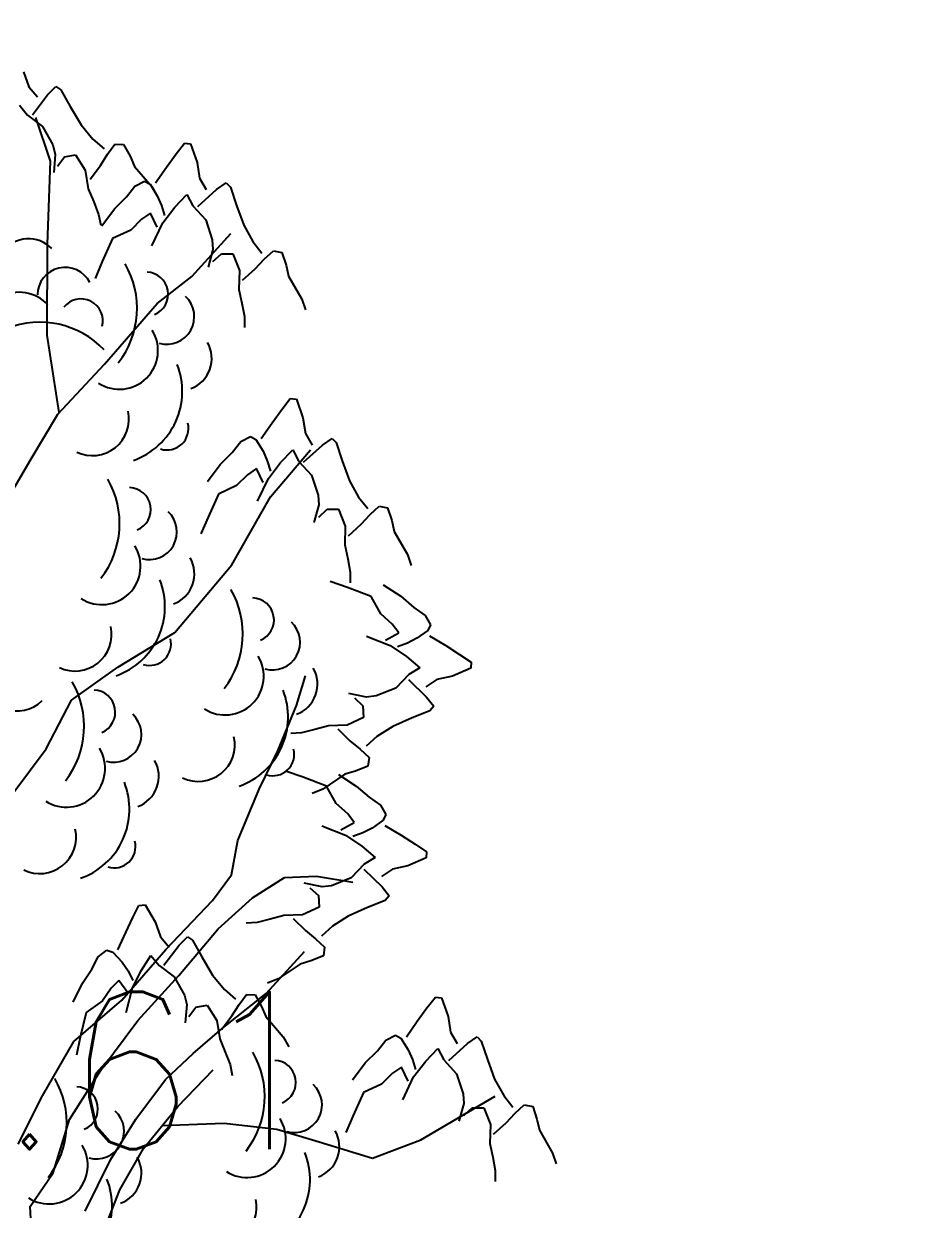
# Model space of a CAD drawing. Header units: millimetres. Extents: x 524954 to 526204, y 9523489 to 9524010.
# Drawn here: x 526113.32 to 526118.97, y 9523801.15 to 9523808.69 of the extents above; entities that cross this region are included whole.
import ezdxf
from ezdxf import colors
from ezdxf.entities.mleader import LeaderData, LeaderLine
from ezdxf.math import Vec2, Vec3

# ---------------------------------------------------------------- set-up
doc = ezdxf.new("R2010")
doc.units = ezdxf.units.MM
doc.header["$PDMODE"] = 32
doc.header["$PDSIZE"] = 0.5
doc.linetypes.add('ACAD_ISO12W100', pattern=[21, 12, -3, 0, -3, 0, -3])
for name, color, linetype in [('Arbre', 34, 'ACAD_ISO12W100'), ('ETQ PAIR', 7, 'Continuous'), ('TopoAlt', 3, 'Continuous'), ('TOPOJIS', 7, 'Continuous')]:
    doc.layers.add(name, color=color, linetype=linetype)
doc.styles.add('Simplex 1.0', font='Simplex.shx', dxfattribs={"width": 0.99, "height": 1})
doc.styles.get("Standard").update_dxf_attribs({"font": 'arial.ttf'})

# ---------------------------------------------------------------- blocks, each defined once
blk = doc.blocks.new('TCPOINT M')
at = {"color": 0}
blk.add_point((0, 0), dxfattribs=at)
at = {"layer": 'TopoAlt', "style": 'Simplex 1.0', "width": 0.99}
blk.add_attdef('ALT', (0.15, 0.15), '', height=1, dxfattribs=at)
blk = doc.blocks.new('v088')
at = {"color": 3, "linetype": 'Continuous'}
for p, q in [((0.1184, 12.2906), (0.1522, 12.1952)), ((0.1522, 12.1952), (0.2074, 12.1313)), ((0.2717, 12.1435), (0.3242, 12.1966)), ((0.3242, 12.1966), (0.3557, 12.1751)), ((0.3557, 12.1751), (0.415, 12.0689)), ((0.0922, 12.0781), (0.1437, 12.0135)), ((0.1746, 12.0155), (0.2717, 12.1435)), ((0.415, 12.0689), (0.4841, 11.9528)), ((0.1437, 12.0135), (0.2395, 11.9416)), ((0.2395, 11.9416), (0.3048, 11.8248)), ((0.4841, 11.9528), (0.5601, 11.8616)), ((0.5601, 11.8616), (0.6304, 11.8005)), ((0.3048, 11.8248), (0.32, 11.7651)), ((0.6527, 11.7656), (0.6994, 11.8293)), ((0.6994, 11.8293), (0.7544, 11.828)), ((0.7544, 11.828), (0.796, 11.7537)), ((1.027, 11.683), (1.0886, 11.7676)), ((1.0886, 11.7676), (1.1424, 11.8368)), ((1.1424, 11.8368), (1.1809, 11.833)), ((1.1809, 11.833), (1.2232, 11.7138)), ((0.32, 11.7651), (0.3106, 11.6498)), ((0.3344, 11.6895), (0.378, 11.7487)), ((0.378, 11.7487), (0.4498, 11.7623)), ((0.4498, 11.7623), (0.5114, 11.6644)), ((0.5418, 11.6075), (0.6075, 11.6944)), ((0.6075, 11.6944), (0.6527, 11.7656)), ((0.796, 11.7537), (0.824, 11.6885)), ((1.2232, 11.7138), (1.2386, 11.6137)), ((0.5114, 11.6644), (0.5299, 11.5465)), ((0.824, 11.6885), (0.9344, 11.5607)), ((0.9578, 11.583), (1.027, 11.683)), ((0.5299, 11.5465), (0.5653, 11.4632)), ((0.7732, 11.4945), (0.827, 11.5637)), ((0.827, 11.5637), (0.8886, 11.5945)), ((0.8886, 11.5945), (0.9232, 11.5753)), ((0.9232, 11.5753), (0.9693, 11.5022)), ((0.9344, 11.5607), (0.97, 11.497)), ((1.2271, 11.433), (1.3463, 11.5407)), ((1.2386, 11.6137), (1.2809, 11.5407)), ((1.3463, 11.5407), (1.4079, 11.583)), ((1.4079, 11.583), (1.4348, 11.556)), ((1.4348, 11.556), (1.4733, 11.4406)), ((0.6962, 11.4176), (0.7732, 11.4945)), ((0.9693, 11.5022), (0.9963, 11.4406)), ((1.0809, 11.4291), (1.1578, 11.5099)), ((1.1578, 11.5099), (1.1963, 11.4368)), ((0.5653, 11.4632), (0.5962, 11.3829)), ((0.6155, 11.3099), (0.6962, 11.4176)), ((0.927, 11.3906), (0.8693, 11.3522)), ((0.9693, 11.3022), (0.927, 11.3906)), ((0.9963, 11.4406), (1.0155, 11.3753)), ((1.004, 11.3291), (1.0809, 11.4291)), ((1.1963, 11.4368), (1.2771, 11.3483)), ((1.4733, 11.4406), (1.5194, 11.3137)), ((0.5962, 11.3829), (0.6091, 11.3149)), ((0.8693, 11.3522), (0.8001, 11.2829)), ((0.9347, 11.1829), (1.004, 11.3291)), ((1.2771, 11.3483), (1.3194, 11.2214)), ((0.8001, 11.2829), (0.6847, 11.2291)), ((1.5194, 11.3137), (1.5771, 11.2099)), ((0.6847, 11.2291), (0.6193, 11.0829)), ((1.3194, 11.2214), (1.3232, 11.1598)), ((1.5771, 11.2099), (1.6348, 11.1368)), ((1.3232, 11.1598), (1.2925, 11.0483)), ((1.3232, 11.0829), (1.3771, 11.1329)), ((1.3771, 11.1329), (1.4502, 11.1329)), ((1.4502, 11.1329), (1.4925, 11.0252)), ((1.5925, 11.0368), (1.6502, 11.0983)), ((1.6502, 11.0983), (1.7079, 11.1522)), ((1.7079, 11.1522), (1.7617, 11.1406)), ((1.7617, 11.1406), (1.7887, 11.0598)), ((0.6193, 11.0829), (0.5731, 10.9752)), ((1.4925, 11.0252), (1.4886, 10.906)), ((1.5117, 10.9637), (1.5925, 11.0368)), ((1.7887, 11.0598), (1.8041, 10.9906)), ((1.8041, 10.9906), (1.8887, 10.8444)), ((1.4886, 10.906), (1.5079, 10.8175)), ((1.5079, 10.8175), (1.5233, 10.7329)), ((1.8887, 10.8444), (1.9118, 10.7752)), ((1.5233, 10.7329), (1.5233, 10.6636)), ((1.7617, 10.1424), (1.8156, 10.2117)), ((1.8156, 10.2117), (1.8541, 10.2078)), ((1.8541, 10.2078), (1.8964, 10.0886)), ((1.7002, 10.0578), (1.7617, 10.1424)), ((1.631, 9.9578), (1.7002, 10.0578)), ((1.8964, 10.0886), (1.9118, 9.9886)), ((1.5002, 9.9386), (1.5617, 9.9693)), ((1.5617, 9.9693), (1.5963, 9.9501)), ((1.9118, 9.9886), (1.9541, 9.9155)), ((2.0195, 9.9155), (2.081, 9.9578)), ((2.081, 9.9578), (2.1079, 9.9309)), ((1.4463, 9.8693), (1.5002, 9.9386)), ((1.5963, 9.9501), (1.6425, 9.877)), ((1.7541, 9.8039), (1.831, 9.8847)), ((1.831, 9.8847), (1.8695, 9.8116)), ((1.9002, 9.8078), (2.0195, 9.9155)), ((2.1079, 9.9309), (2.1464, 9.8155)), ((1.3694, 9.7924), (1.4463, 9.8693)), ((1.6425, 9.877), (1.6694, 9.8155)), ((1.6694, 9.8155), (1.6887, 9.7501)), ((1.8695, 9.8116), (1.9502, 9.7232)), ((2.1464, 9.8155), (2.1926, 9.6885)), ((1.2886, 9.6847), (1.3694, 9.7924)), ((1.6002, 9.7655), (1.5425, 9.727)), ((1.6425, 9.677), (1.6002, 9.7655)), ((1.6771, 9.7039), (1.7541, 9.8039)), ((1.4733, 9.6578), (1.3579, 9.6039)), ((1.5425, 9.727), (1.4733, 9.6578)), ((1.6079, 9.5578), (1.6771, 9.7039)), ((1.9502, 9.7232), (1.9925, 9.5962)), ((2.1926, 9.6885), (2.2503, 9.5847)), ((1.3579, 9.6039), (1.2925, 9.4577)), ((1.9925, 9.5962), (1.9964, 9.5347)), ((2.2503, 9.5847), (2.308, 9.5116)), ((1.9964, 9.5347), (1.9656, 9.4231)), ((1.9964, 9.4577), (2.0502, 9.5077)), ((2.0502, 9.5077), (2.1233, 9.5077)), ((2.1233, 9.5077), (2.1656, 9.4)), ((2.3233, 9.4731), (2.381, 9.527)), ((2.381, 9.527), (2.4349, 9.5154)), ((2.4349, 9.5154), (2.4618, 9.4347)), ((1.2925, 9.4577), (1.2463, 9.35)), ((2.2657, 9.4116), (2.3233, 9.4731)), ((2.4618, 9.4347), (2.4772, 9.3654)), ((2.1656, 9.4), (2.1618, 9.2808)), ((2.1849, 9.3385), (2.2657, 9.4116)), ((2.4772, 9.3654), (2.5618, 9.2193)), ((2.1618, 9.2808), (2.181, 9.1923)), ((2.5618, 9.2193), (2.5849, 9.15)), ((2.181, 9.1923), (2.1964, 9.1077)), ((2.1964, 9.1077), (2.1964, 9.0385)), ((2.1801, 9.009), (2.0697, 9.0483)), ((2.3301, 8.953), (2.1801, 9.009)), ((2.4064, 9.0272), (2.519, 8.9533)), ((2.3912, 8.8412), (2.3301, 8.953)), ((2.519, 8.9533), (2.6006, 8.8814)), ((2.4646, 8.7765), (2.3912, 8.8412)), ((2.6006, 8.8814), (2.6731, 8.832)), ((2.6731, 8.832), (2.7077, 8.7725)), ((2.5067, 8.7213), (2.4646, 8.7765)), ((2.7077, 8.7725), (2.6907, 8.7368)), ((2.2998, 8.7005), (2.4501, 8.6406)), ((2.421, 8.6735), (2.5067, 8.7213)), ((2.6207, 8.6861), (2.5609, 8.6554)), ((2.6907, 8.7368), (2.6207, 8.6861)), ((2.7005, 8.7027), (2.8047, 8.6399)), ((2.4501, 8.6406), (2.5548, 8.5702)), ((2.5609, 8.6554), (2.4969, 8.632)), ((2.8047, 8.6399), (2.8931, 8.5838)), ((2.5548, 8.5702), (2.6402, 8.4985)), ((2.8931, 8.5838), (2.9656, 8.5345)), ((2.9656, 8.5345), (2.9641, 8.4958)), ((2.5697, 8.4555), (2.4865, 8.3693)), ((2.6402, 8.4985), (2.5697, 8.4555)), ((2.9641, 8.4958), (2.8478, 8.4461)), ((2.5678, 8.4245), (2.6828, 8.3123)), ((2.749, 8.4244), (2.6787, 8.3776)), ((2.8478, 8.4461), (2.749, 8.4244)), ((2.3013, 8.3113), (2.188, 8.335)), ((2.2245, 8.3065), (2.2778, 8.2559)), ((2.3625, 8.3191), (2.3013, 8.3113)), ((2.4865, 8.3693), (2.3625, 8.3191)), ((2.6828, 8.3123), (2.7289, 8.2536)), ((2.2778, 8.2559), (2.2824, 8.183)), ((2.7037, 8.225), (2.591, 8.1793)), ((2.7289, 8.2536), (2.7037, 8.225)), ((2.2824, 8.183), (2.1776, 8.1339)), ((2.591, 8.1793), (2.4672, 8.1253)), ((1.8878, 8.0848), (1.8187, 8.0804)), ((1.9713, 8.1055), (1.8878, 8.0848)), ((2.0584, 8.1303), (1.9713, 8.1055)), ((2.1776, 8.1339), (2.0584, 8.1303)), ((2.1174, 8.1109), (2.1954, 8.0349)), ((2.4672, 8.1253), (2.3672, 8.0611)), ((2.1954, 8.0349), (2.2605, 7.9811)), ((2.3672, 8.0611), (2.2979, 7.9989)), ((2.2605, 7.9811), (2.3179, 7.927)), ((2.3179, 7.927), (2.3098, 7.8725)), ((2.3098, 7.8725), (2.2308, 7.8405)), ((1.8965, 7.8022), (1.7861, 7.8414)), ((2.0465, 7.7461), (1.8965, 7.8022)), ((2.1627, 7.8208), (2.0222, 7.7271)), ((2.1227, 7.8203), (2.2353, 7.7465)), ((2.2308, 7.8405), (2.1627, 7.8208)), ((2.0222, 7.7271), (1.9545, 7.6997)), ((2.1075, 7.6343), (2.0465, 7.7461)), ((2.2353, 7.7465), (2.3169, 7.6746)), ((2.1809, 7.5696), (2.1075, 7.6343)), ((2.3169, 7.6746), (2.3894, 7.6252)), ((2.3894, 7.6252), (2.424, 7.5657)), ((2.223, 7.5144), (2.1809, 7.5696)), ((2.424, 7.5657), (2.407, 7.5299)), ((2.0162, 7.4937), (2.1664, 7.4338)), ((2.1373, 7.4666), (2.223, 7.5144)), ((2.337, 7.4793), (2.2772, 7.4485)), ((2.407, 7.5299), (2.337, 7.4793)), ((2.4169, 7.4959), (2.521, 7.4331)), ((2.1664, 7.4338), (2.2711, 7.3633)), ((2.2772, 7.4485), (2.2132, 7.4252)), ((2.521, 7.4331), (2.6094, 7.377)), ((2.2711, 7.3633), (2.3565, 7.2916)), ((2.6094, 7.377), (2.6819, 7.3276)), ((2.6819, 7.3276), (2.6805, 7.289)), ((2.286, 7.2486), (2.2028, 7.1624)), ((2.3565, 7.2916), (2.286, 7.2486)), ((2.6805, 7.289), (2.5641, 7.2392)), ((2.2841, 7.2177), (2.3991, 7.1055)), ((2.4653, 7.2176), (2.395, 7.1707)), ((2.5641, 7.2392), (2.4653, 7.2176)), ((2.0176, 7.1045), (1.9044, 7.1282)), ((1.9408, 7.0996), (1.9941, 7.049)), ((2.0788, 7.1122), (2.0176, 7.1045)), ((2.2028, 7.1624), (2.0788, 7.1122)), ((2.3991, 7.1055), (2.4452, 7.0467)), ((1.9941, 7.049), (1.9988, 6.9761)), ((2.4201, 7.0181), (2.3073, 6.9725)), ((2.4452, 7.0467), (2.4201, 7.0181)), ((0.8128, 6.9092), (0.8527, 6.9872)), ((0.8527, 6.9872), (0.8913, 6.9906)), ((0.8913, 6.9906), (0.9551, 6.8814)), ((1.9988, 6.9761), (1.8939, 6.9271)), ((2.3073, 6.9725), (2.1835, 6.9184)), ((0.7681, 6.8145), (0.8128, 6.9092)), ((0.9551, 6.8814), (0.9888, 6.786)), ((1.6041, 6.8779), (1.535, 6.8736)), ((1.6876, 6.8986), (1.6041, 6.8779)), ((1.7747, 6.9234), (1.6876, 6.8986)), ((1.8939, 6.9271), (1.7747, 6.9234)), ((1.8337, 6.904), (1.9118, 6.828)), ((2.1835, 6.9184), (2.0835, 6.8543)), ((0.7187, 6.7034), (0.7681, 6.8145)), ((1.9118, 6.828), (1.9768, 6.7743)), ((2.0835, 6.8543), (2.0142, 6.7921)), ((0.9888, 6.786), (1.0441, 6.7221)), ((1.0112, 6.6062), (1.1083, 6.7343)), ((1.1083, 6.7343), (1.1609, 6.7873)), ((1.1609, 6.7873), (1.1923, 6.7659)), ((1.1923, 6.7659), (1.2517, 6.6597)), ((1.9768, 6.7743), (2.0342, 6.7201)), ((2.0342, 6.7201), (2.0261, 6.6656)), ((0.5538, 6.582), (0.5938, 6.6601)), ((0.5938, 6.6601), (0.6485, 6.7018)), ((0.6485, 6.7018), (0.6861, 6.6893)), ((0.6861, 6.6893), (0.7451, 6.6262)), ((0.8684, 6.5752), (0.9289, 6.6689)), ((0.9289, 6.6689), (0.9803, 6.6043)), ((1.2517, 6.6597), (1.3207, 6.5436)), ((2.0261, 6.6656), (1.9472, 6.6337)), ((0.4926, 6.4921), (0.5538, 6.582)), ((0.7451, 6.6262), (0.7831, 6.5707)), ((0.7831, 6.5707), (0.8142, 6.5101)), ((0.8114, 6.4626), (0.8684, 6.5752)), ((0.9803, 6.6043), (1.0762, 6.5324)), ((1.879, 6.6139), (1.7385, 6.5203)), ((1.9472, 6.6337), (1.879, 6.6139)), ((0.4333, 6.3712), (0.4926, 6.4921)), ((0.7244, 6.5087), (0.6749, 6.4601)), ((0.7824, 6.4297), (0.7244, 6.5087)), ((1.0762, 6.5324), (1.1414, 6.4156)), ((1.3207, 6.5436), (1.3968, 6.4523)), ((1.7385, 6.5203), (1.6708, 6.4929)), ((0.6749, 6.4601), (0.6198, 6.3792)), ((0.7707, 6.306), (0.8114, 6.4626)), ((1.1414, 6.4156), (1.1567, 6.3559)), ((1.3968, 6.4523), (1.4671, 6.3913)), ((1.4894, 6.3564), (1.536, 6.4201)), ((1.536, 6.4201), (1.5911, 6.4188)), ((1.5911, 6.4188), (1.6326, 6.3444)), ((0.6198, 6.3792), (0.5164, 6.3047)), ((1.1567, 6.3559), (1.1472, 6.2405)), ((1.171, 6.2803), (1.2146, 6.3394)), ((1.2146, 6.3394), (1.2864, 6.3531)), ((1.2864, 6.3531), (1.3481, 6.2552)), ((1.4442, 6.2852), (1.4894, 6.3564)), ((1.6326, 6.3444), (1.6606, 6.2793)), ((2.6849, 6.3343), (2.7388, 6.4036)), ((2.7388, 6.4036), (2.7772, 6.3997)), ((2.7772, 6.3997), (2.8196, 6.2805)), ((0.5164, 6.3047), (0.4795, 6.1489)), ((1.3784, 6.1983), (1.4442, 6.2852)), ((1.6606, 6.2793), (1.771, 6.1515)), ((2.6234, 6.2497), (2.6849, 6.3343)), ((2.8196, 6.2805), (2.8349, 6.1805)), ((1.3481, 6.2552), (1.3665, 6.1373)), ((2.5541, 6.1497), (2.6234, 6.2497)), ((0.4795, 6.1489), (0.4542, 6.0345)), ((1.3665, 6.1373), (1.4019, 6.054)), ((1.771, 6.1515), (1.8066, 6.0878)), ((2.3695, 6.0612), (2.4234, 6.1305)), ((2.4234, 6.1305), (2.4849, 6.1612)), ((2.4849, 6.1612), (2.5195, 6.142)), ((2.5195, 6.142), (2.5657, 6.0689)), ((2.8349, 6.1805), (2.8773, 6.1074)), ((2.9427, 6.1074), (3.0042, 6.1497)), ((3.0042, 6.1497), (3.0311, 6.1228)), ((3.0311, 6.1228), (3.0696, 6.0074)), ((1.4019, 6.054), (1.4328, 5.9737)), ((2.2926, 5.9843), (2.3695, 6.0612)), ((2.5657, 6.0689), (2.5926, 6.0074)), ((2.6772, 5.9958), (2.7542, 6.0766)), ((2.7542, 6.0766), (2.7926, 6.0035)), ((2.8234, 5.9997), (2.9427, 6.1074)), ((1.4328, 5.9737), (1.4458, 5.9057)), ((2.2118, 5.8766), (2.2926, 5.9843)), ((2.5926, 6.0074), (2.6118, 5.942)), ((2.6003, 5.8958), (2.6772, 5.9958)), ((2.7926, 6.0035), (2.8734, 5.9151)), ((3.0696, 6.0074), (3.1158, 5.8804)), ((2.4657, 5.9189), (2.3964, 5.8497)), ((2.5234, 5.9574), (2.4657, 5.9189)), ((2.5657, 5.8689), (2.5234, 5.9574)), ((2.5311, 5.7497), (2.6003, 5.8958)), ((2.8734, 5.9151), (2.9157, 5.7881)), ((2.3964, 5.8497), (2.281, 5.7958)), ((3.1158, 5.8804), (3.1734, 5.7766)), ((2.281, 5.7958), (2.2156, 5.6496)), ((2.9157, 5.7881), (2.9196, 5.7266)), ((3.1734, 5.7766), (3.2311, 5.7035)), ((2.9196, 5.7266), (2.8888, 5.615)), ((2.9196, 5.6496), (2.9734, 5.6996)), ((2.9734, 5.6996), (3.0465, 5.6996)), ((3.0465, 5.6996), (3.0888, 5.5919)), ((3.1888, 5.6035), (3.2465, 5.665)), ((3.2465, 5.665), (3.3042, 5.7189)), ((3.3042, 5.7189), (3.3581, 5.7073)), ((3.3581, 5.7073), (3.385, 5.6266)), ((2.2156, 5.6496), (2.1695, 5.5419)), ((3.0888, 5.5919), (3.085, 5.4727)), ((3.1081, 5.5304), (3.1888, 5.6035)), ((3.385, 5.6266), (3.4004, 5.5573)), ((3.4004, 5.5573), (3.485, 5.4112)), ((3.085, 5.4727), (3.1042, 5.3842)), ((3.1042, 5.3842), (3.1196, 5.2996)), ((3.485, 5.4112), (3.5081, 5.3419)), ((3.1196, 5.2996), (3.1196, 5.2304))]:
    blk.add_line(p, q, dxfattribs=at)
at = {"linetype": 'Continuous'}
for p, q in [((0.2897, 11.7219), (0.1969, 11.9998)), ((0.2697, 11.1929), (0.2897, 11.7219)), ((1.1882, 10.9882), (1.4374, 11.2608)), ((0.2693, 10.6145), (0.2697, 11.1929)), ((0.9679, 10.8157), (1.1882, 10.9882)), ((0.6339, 10.4293), (0.9679, 10.8157)), ((0.3448, 10.1217), (0.2693, 10.6145)), ((0.3358, 10.1122), (0.6339, 10.4293)), ((0.1676, 9.8288), (0.3358, 10.1122)), ((1.6901, 9.587), (1.945, 9.8846)), ((-0.0246, 9.5014), (0.1676, 9.8288)), ((1.4442, 9.1527), (1.6901, 9.587)), ((1.08, 8.7222), (1.4442, 9.1527)), ((0.7177, 8.5032), (1.08, 8.7222)), ((0.4236, 8.2918), (0.7177, 8.5032)), ((1.8546, 8.2596), (1.9129, 8.4473)), ((0.2621, 7.9837), (0.4236, 8.2918)), ((1.7363, 7.971), (1.8546, 8.2596)), ((-0.0934, 7.5087), (0.2621, 7.9837)), ((1.617, 7.726), (1.7363, 7.971)), ((1.4808, 7.3998), (1.617, 7.726)), ((1.4418, 7.1813), (1.4808, 7.3998)), ((1.3209, 7.0171), (1.4418, 7.1813)), ((1.778, 7.1634), (1.983, 7.1739)), ((1.983, 7.1739), (2.2139, 7.1352)), ((1.5755, 7.0348), (1.778, 7.1634)), ((1.0227, 6.7061), (1.3209, 7.0171)), ((1.3557, 6.8374), (1.5755, 7.0348)), ((1.107, 6.54), (1.3557, 6.8374)), ((0.7433, 6.3831), (1.0227, 6.7061)), ((1.6628, 6.4272), (1.906, 6.6935)), ((0.8455, 6.2546), (1.107, 6.54)), ((1.3814, 6.2037), (1.6628, 6.4272)), ((0.4379, 6.1217), (0.7433, 6.3831)), ((0.6096, 5.9388), (0.8455, 6.2546)), ((1.1982, 6.0444), (1.3814, 6.2037)), ((0.2399, 5.7756), (0.4379, 6.1217)), ((1.0213, 5.879), (1.1982, 6.0444)), ((0.4109, 5.6237), (0.6096, 5.9388)), ((1.0995, 5.7065), (1.3247, 5.9413)), ((0.8338, 5.6263), (1.0213, 5.879)), ((0.0846, 5.4676), (0.2399, 5.7756)), ((2.6462, 5.4963), (3.1193, 5.7735)), ((0.8812, 5.4407), (1.0995, 5.7065)), ((0.3061, 5.2857), (0.4109, 5.6237)), ((0.6713, 5.3679), (0.8338, 5.6263)), ((1.0006, 5.5861), (1.394, 5.6007)), ((1.394, 5.6007), (1.7306, 5.5642)), ((1.7306, 5.5642), (1.9997, 5.4827)), ((0.7312, 5.1764), (0.8812, 5.4407)), ((1.9997, 5.4827), (2.3377, 5.3779)), ((2.3377, 5.3779), (2.6462, 5.4963)), ((0.5102, 5.0412), (0.6713, 5.3679)), ((0.1613, 5.0712), (0.3061, 5.2857)), ((0.6191, 4.888), (0.7312, 5.1764)), ((0.1717, 4.8724), (0.1613, 5.0712))]:
    blk.add_line(p, q, dxfattribs=at)
at = {"color": 3, "linetype": 'Continuous'}
for centre, major_axis, start_param, end_param in [((0.1501, 11.0237), (0.1445, 0.1445), 6.263619, 7.998733), ((0.3829, 10.8698), (-0.1246, 0.1246), 4.396235, 7.060094), ((0.2754, 10.7857), (0.3995, 0.3995), 4.836335, 6.022049), ((0.8987, 10.8757), (0.099, 0.099), 4.31771, 7.031286), ((0.0911, 10.6412), (0.1741, 0.1741), 6.236163, 8.918901), ((1.0287, 10.7332), (-0.1246, 0.1246), 2.081137, 4.744996), ((0.4834, 10.7051), (-0.099, 0.099), 3.680741, 6.394318), ((0.2226, 10.1318), (-0.3995, 0.3995), 4.689978, 5.875693), ((0.7276, 10.5169), (-0.1741, 0.1741), 1.793126, 4.475865), ((1.1114, 10.4666), (-0.1445, 0.1445), 2.713295, 4.448408), ((0.6623, 10.2582), (-0.3298, 0.3298), 2.69514, 4.302022), ((0.5573, 10.0804), (0.1641, 0.1641), 3.478918, 5.717341), ((1.0314, 10.0206), (0.0964, 0.0964), 3.62262, 5.745019), ((0.1648, 9.4153), (0.3995, 0.3995), 4.836335, 6.022049), ((0.7881, 9.5054), (-0.099, 0.099), 2.746913, 5.46049), ((0.9181, 9.3628), (0.1246, 0.1246), 3.651933, 6.315792), ((0.617, 9.1466), (-0.1741, 0.1741), 1.793126, 4.475865), ((1.0008, 9.0963), (-0.1445, 0.1445), 2.713295, 4.448408), ((0.5518, 8.8878), (-0.3298, 0.3298), 2.69514, 4.302022), ((0.9486, 8.7133), (-0.3995, 0.3995), 3.265538, 4.451253), ((1.5719, 8.8034), (0.099, 0.099), 4.31771, 7.031286), ((0.4467, 8.71), (-0.1641, 0.1641), 1.908121, 4.146545), ((1.7019, 8.6608), (0.1246, 0.1246), 3.651933, 6.315792), ((0.9208, 8.6502), (0.0964, 0.0964), 3.62262, 5.745019), ((1.4008, 8.4446), (0.1741, 0.1741), 3.363922, 6.046661), ((1.7845, 8.3943), (-0.1445, 0.1445), 2.713295, 4.448408), ((0.0741, 8.4554), (0.1641, 0.1641), 2.463212, 4.701636), ((-0.0612, 8.1267), (-0.3995, 0.3995), 3.265538, 4.451253), ((0.5622, 8.2168), (0.099, 0.099), 4.31771, 7.031286), ((1.3355, 8.1858), (-0.3298, 0.3298), 2.69514, 4.302022), ((0.6922, 8.0742), (-0.1246, 0.1246), 2.081137, 4.744996), ((1.2305, 8.008), (0.1641, 0.1641), 3.478918, 5.717341), ((0.391, 7.858), (0.1741, 0.1741), 3.363922, 6.046661), ((1.7045, 7.9482), (-0.0964, 0.0964), 2.051824, 4.174223), ((0.7748, 7.8077), (-0.1445, 0.1445), 2.713295, 4.448408), ((0.3258, 7.5992), (0.3298, 0.3298), 4.265936, 5.872819), ((0.2207, 7.4214), (0.1641, 0.1641), 3.478918, 5.717341), ((0.6948, 7.3616), (-0.0964, 0.0964), 2.051824, 4.174223), ((1.088, 5.7707), (-0.3995, 0.3995), 3.265538, 4.451253), ((1.7113, 5.8608), (0.099, 0.099), 4.31771, 7.031286), ((-0.1718, 5.6024), (0.3995, 0.3995), 4.836335, 6.022049), ((0.4516, 5.6925), (0.099, 0.099), 4.31771, 7.031286), ((1.8413, 5.7182), (-0.1246, 0.1246), 2.081137, 4.744996), ((0.5816, 5.5499), (0.1246, 0.1246), 3.651933, 6.315792), ((1.5402, 5.502), (0.1741, 0.1741), 3.363922, 6.046661), ((1.924, 5.4517), (-0.1445, 0.1445), 2.713295, 4.448408), ((0.2804, 5.3337), (0.1741, 0.1741), 3.363922, 6.046661), ((0.6642, 5.2834), (-0.1445, 0.1445), 2.713295, 4.448408), ((1.4749, 5.2432), (0.3298, 0.3298), 4.265936, 5.872819), ((0.2152, 5.0749), (-0.3298, 0.3298), 2.69514, 4.302022), ((1.3699, 5.0654), (-0.1641, 0.1641), 1.908121, 4.146545)]:
    blk.add_ellipse(centre, major_axis=major_axis, ratio=1, start_param=start_param, end_param=end_param, dxfattribs=at)

msp = doc.modelspace()

# ---------------------------------------------------------------- block references
at = {"layer": 'Arbre'}
msp.add_blockref('v088', (526113.199, 9523796.096), dxfattribs=at)
at = {"layer": 'TOPOJIS'}
ref = msp.add_blockref('TCPOINT M', (526110.548, 9523801.482, 284.61), dxfattribs=at)
ref.add_attrib('ALT', '284.61', (526110.598, 9523801.532, 284.61), dxfattribs={"layer": 'TopoAlt', "height": 1, "style": 'Simplex 1.0', "width": 0.99})

# ---------------------------------------------------------------- next in the draw order: leaders
at = {"layer": 'ETQ PAIR'}
ml = msp.add_multileader_mtext('Standard', dxfattribs=at)
ml.set_content('Ecran de soutènement', color=256)
ml.set_leader_properties()
ml.build(insert=Vec2(0, 0))
ml.multileader.update_dxf_attribs({"has_text_frame": 1, "dogleg_length": 2.5, "arrow_head_size": 3.5})
ctx = ml.context
ctx.base_point, ctx.char_height, ctx.arrow_head_size, ctx.landing_gap_size, ctx.plane_origin, ctx.plane_x_axis, ctx.plane_y_axis = Vec3(526096.5469, 9523777.1519), 3.5, 3.5, 0.8, Vec3(526040.4855, 9523795.9444), Vec3(0.940159, 0.340735), Vec3(-0.340735, 0.940159)
ctx.text_align_type = 1
notes = []
notes.append((ctx, [(1, (1, 1, 0), (526094.1965, 9523776.3001), (0.940159, 0.340735), 2.5, [(0, [(526051.6499, 9523814.6664)], 0, [])])]))
ctx.mtext.insert, ctx.mtext.text_direction, ctx.mtext.rotation, ctx.mtext.alignment, ctx.mtext.flow_direction = Vec3(526119.6214, 9523787.4065), Vec3(0.940159, 0.340735), 0.347698, 2, 5
ctx.mtext.has_bg_fill, ctx.mtext.bg_color, ctx.mtext.bg_scale_factor, ctx.mtext.bg_transparency, ctx.mtext.use_window_bg_color = 1, -1027028792, 1.5, 0, 1
for ctx, leaders in notes:
    for number, flags, end, landing, length, lines in leaders:
        leader = LeaderData()
        leader.index, (leader.has_last_leader_line, leader.has_dogleg_vector, leader.attachment_direction) = number, flags
        leader.last_leader_point, leader.dogleg_vector, leader.dogleg_length = Vec3(end), Vec3(landing), length
        for number, points, colour, breaks in lines:
            line = LeaderLine()
            line.index, line.vertices, line.color, line.breaks = number, Vec3.list(points), colors.encode_raw_color(colour), breaks
            leader.lines.append(line)
        ctx.leaders.append(leader)

doc.saveas('drawing.dxf')
